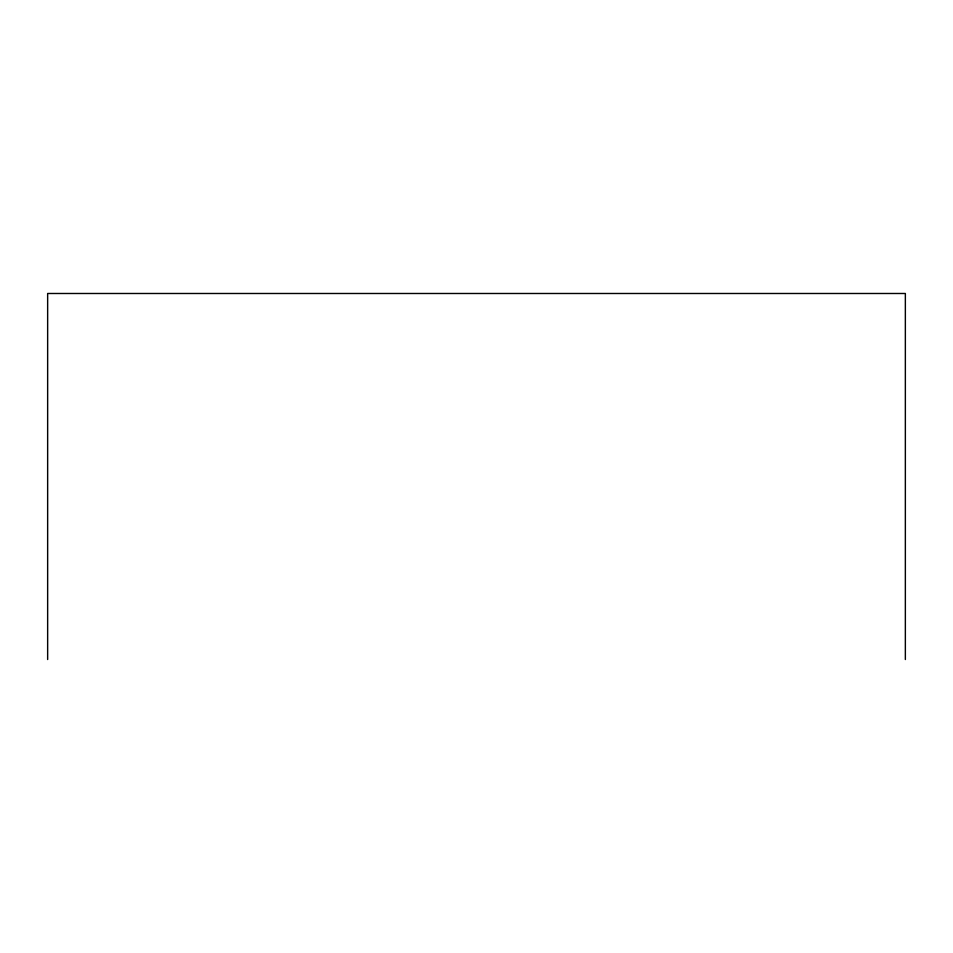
<?xml version="1.0" encoding="UTF-8"?>
<svg xmlns="http://www.w3.org/2000/svg" width="953" height="953" viewBox="0 0 953 953"><rect width="100%" height="100%" fill="white"/><g stroke="black" fill="none" stroke-linecap="round" stroke-linejoin="round"><path stroke-width="1.43" d="M905.35 659.512L905.35 293.488L47.65 293.488L47.65 659.512"/></g></svg>
